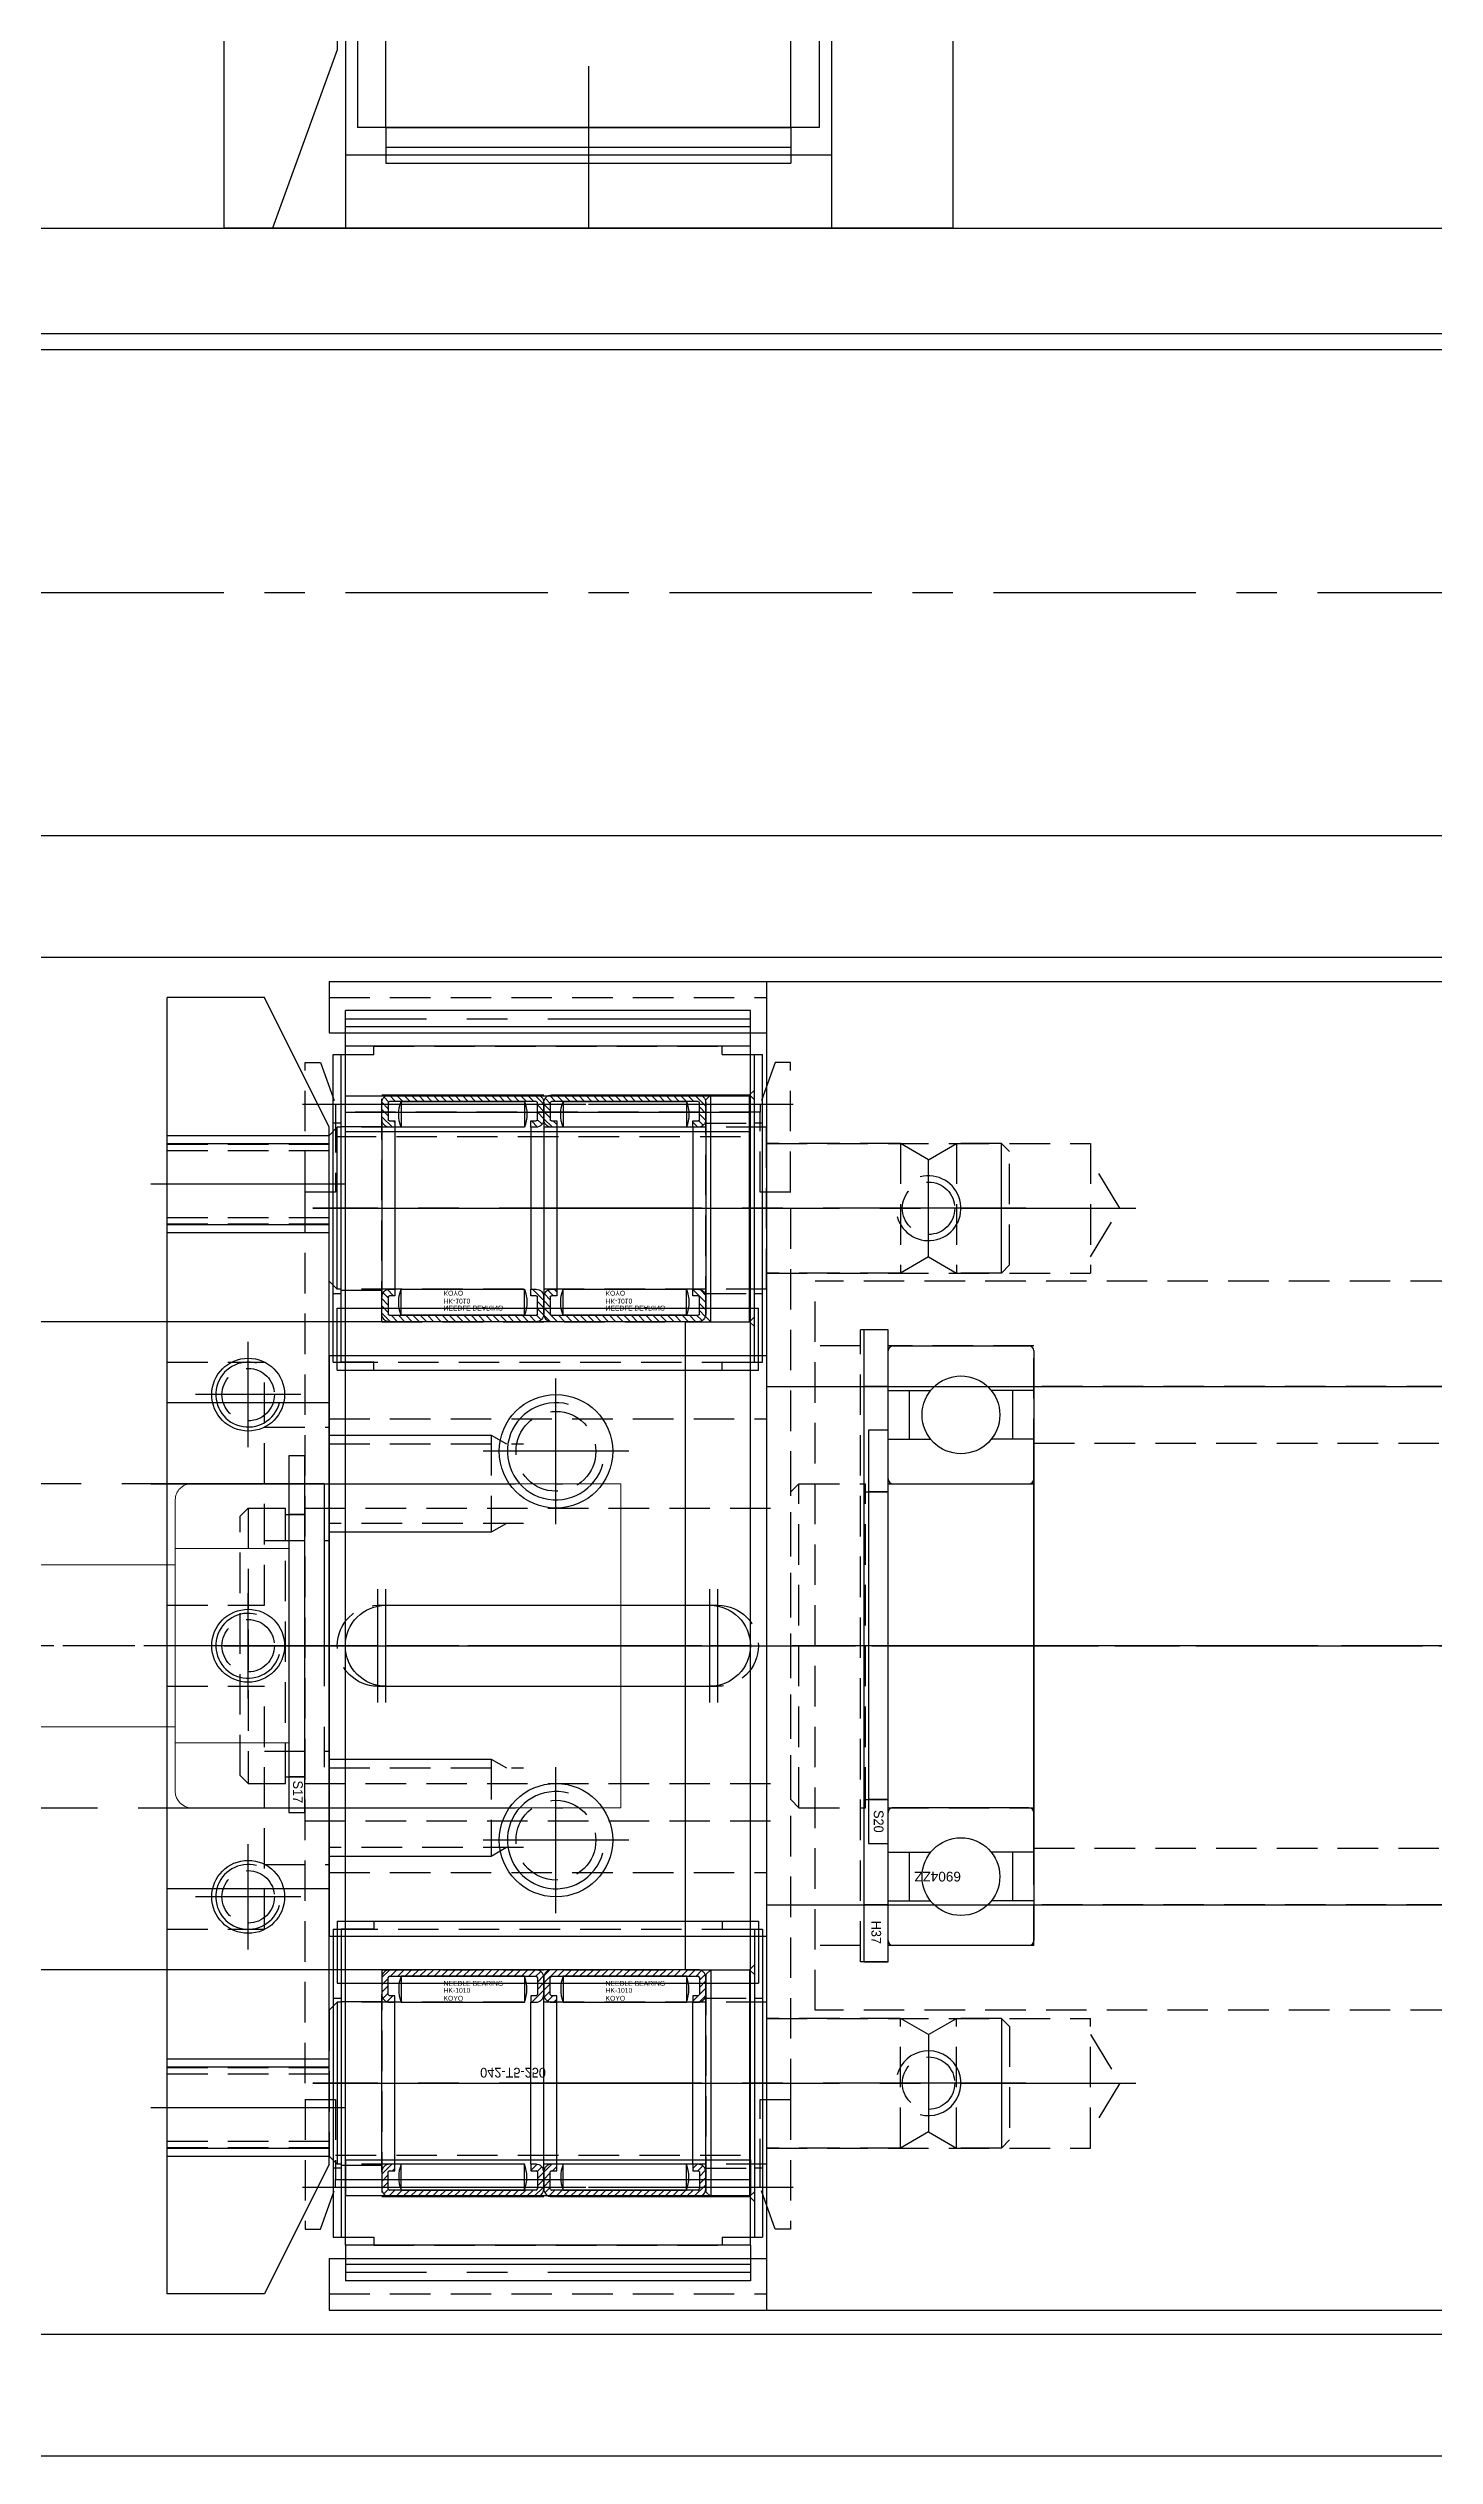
# Model space of a CAD drawing. Header units: inches. Extents: x 0 to 23821, y 0 to 11279.
# Drawn here: x 1958.8 to 2044.4, y 4367.8 to 4516.4 of the extents above; entities that cross this region are included whole.
import ezdxf
from ezdxf.enums import TextEntityAlignment as Align

# ---------------------------------------------------------------- set-up
doc = ezdxf.new("R2010")
doc.units = ezdxf.units.IN
doc.header["$LTSCALE"] = 10
doc.header["$MEASUREMENT"] = 0
for name, pattern in [('CENTER', [2, 1.25, -0.25, 0.25, -0.25]), ('HIDDEN', [0.375, 0.25, -0.125]), ('PHANTOM', [2.5, 1.25, -0.25, 0.25, -0.25, 0.25, -0.25])]:
    doc.linetypes.add(name, pattern=pattern)
for name, color, linetype in [('11', 1, 'CENTER'), ('22', 2, 'HIDDEN'), ('44', 4, 'Continuous'), ('66', 6, 'PHANTOM'), ('77', 40, 'HIDDEN'), ('A', 8, 'Continuous'), ('B', 123, 'Continuous'), ('BOM-T', 4, 'Continuous'), ('G', 231, 'Continuous'), ('T', 3, 'Continuous'), ('Y', 60, 'Continuous')]:
    doc.layers.add(name, color=color, linetype=linetype)
doc.layers.add('88', color=35, linetype='Continuous', lineweight=5)
doc.styles.add('SCI', font='')
doc.styles.get("Standard").update_dxf_attribs({"font": 'arial.ttf'})
doc.styles.get('SCI').set_extended_font_data('Gulim')
pattern_1 = [(45, (0, 0), (-0.224506, 0.224506), [])]

# ---------------------------------------------------------------- blocks, each defined once
blk = doc.blocks.new('A$C36ac1f08')
for p, q in [((-6520, -12), (-280, -12)), ((-6520, -57), (-280, -57)), ((-6520, -142), (-280, -142))]:
    blk.add_line(p, q)
at = {"layer": '11'}
for p, q in [((-6520, -34.5), (-280, -34.5)), ((-279.95, -99.5), (-6520, -99.5))]:
    blk.add_line(p, q, dxfattribs=at)
at = {"layer": 'B'}
for p, q in [((-6520, -19.5), (-280, -19.5)), ((-6520, -49.5), (-280, -49.5)), ((-6520, -149.5), (-280, -149.5))]:
    blk.add_line(p, q, dxfattribs=at)
at = {"layer": 'G'}
blk.add_line((-6520, -18.5), (-280, -18.5), dxfattribs=at)
blk = doc.blocks.new('A$C2d823b01')
for p, q in [((0, 0), (0, -45)), ((0, 0), (30, 0)), ((30, 0), (30, -45)), ((0, -7.5), (30, -7.5)), ((0, -37.5), (30, -37.5)), ((0, -45), (30, -45))]:
    blk.add_line(p, q)
at = {"layer": '11'}
for p, q in [((13.8, 0), (13.8, -45)), ((0, -22.5), (30, -22.5))]:
    blk.add_line(p, q, dxfattribs=at)
blk = doc.blocks.new('A$C2bffb7b2')
for p, q in [((-20, 14.25), (-20, -14.25)), ((-20, 14.25), (0, 14.25)), ((0, 14.25), (0, -14.25)), ((-20, -14.25), (0, -14.25))]:
    blk.add_line(p, q)
blk = doc.blocks.new('A$C46f90cf4')
for p, q in [((-30, 45), (-30, 37.5)), ((-30, 45), (0, 45)), ((0, 45), (0, 0)), ((-30, 37.5), (-4.5, 37.5)), ((-4.5, 37.5), (-4.5, 7.5)), ((-30, 7.5), (-30, 0)), ((-30, 7.5), (-4.5, 7.5)), ((-30, 0), (0, 0))]:
    blk.add_line(p, q)
at = {"layer": 'G'}
for p, q in [((-30, 4), (-27, 7)), ((-27, 7), (-11, 7)), ((-11, 7), (0, 3))]:
    blk.add_line(p, q, dxfattribs=at)
blk = doc.blocks.new('A$C0fd4e748')
for p, q in [((-2.2, 12.5), (-2.2, -12.5)), ((0, 12.5), (-2.2, 12.5)), ((-1.2, 12.5), (-1.2, -12.5)), ((0, 12.5), (0, -12.5)), ((0, -12.5), (-2.2, -12.5))]:
    blk.add_line(p, q)
at = {"layer": '11'}
blk.add_line((-1.68, 12.5), (-1.68, -12.5), dxfattribs=at)
blk = doc.blocks.new('A$C89def2f7')
at = {"layer": 'B'}
for p, q in [((23.8, 35), (0, 35)), ((23.8, 10), (0, 10))]:
    blk.add_line(p, q, dxfattribs=at)
for name, p in [('A$C2d823b01', (0, 45)), ('A$C46f90cf4', (30, 0)), ('A$C2bffb7b2', (23.8, 22.5))]:
    blk.add_blockref(name, p)
at = {"layer": 'B', "rotation": 180}
blk.add_blockref('A$C0fd4e748', (23.8, 22.5), dxfattribs=at)
blk = doc.blocks.new('A$C2c7bb568')
at = {"rotation": 270}
blk.add_blockref('A$C89def2f7', (-167.5, -570), dxfattribs=at)
blk = doc.blocks.new('A$Cc1844e05')
for p, q in [((-26.5, 5), (-27, 4.5)), ((-27, 4.5), (-27, -4.5)), ((0, 5), (-26.5, 5)), ((0, 5), (0, -5)), ((8.27, 4), (0, 4)), ((10, 3), (8.27, 4)), ((8.27, -4), (8.27, 4)), ((10, 3), (11.73, 4)), ((10, 3), (10, -3)), ((14.5, 4), (11.73, 4)), ((11.73, -4), (11.73, 4)), ((14.5, 4), (15, 3.5)), ((15, 3.5), (15, -3.5)), ((8.27, -4), (0, -4)), ((10, -3), (8.27, -4)), ((10, -3), (11.73, -4)), ((14.5, -4), (11.73, -4)), ((15, -3.5), (14.5, -4)), ((-27, -4.5), (-26.5, -5)), ((0, -5), (-26.5, -5))]:
    blk.add_line(p, q)
at = {"layer": '11'}
blk.add_line((16, 0), (-28, 0), dxfattribs=at)
at = {"layer": 'A'}
for p, q in [((-26.5, 5), (-26.5, -5)), ((14.5, 4), (14.5, -4))]:
    blk.add_line(p, q, dxfattribs=at)
blk = doc.blocks.new('A$Ce1fca09c')
h = blk.add_hatch()
h.set_pattern_fill('ANSI31', color=256, scale=0.1)
h.set_pattern_definition(pattern_1)
edge = h.paths.add_edge_path()
edge.add_line((9.2, 5.4), (9.2, 5))
edge.add_line((9.2, 5), (9.52, 5))
edge.add_arc((9.52, 5.48), 0.48, 270, 360)
edge.add_line((10, 5.48), (10, 6.52))
edge.add_arc((9.52, 6.52), 0.48, 0, 90)
edge.add_line((9.52, 7), (0.48, 7))
edge.add_arc((0.48, 6.52), 0.48, 90, 180)
edge.add_line((0, 6.52), (0, 5.48))
edge.add_arc((0.48, 5.48), 0.48, 180, 270)
edge.add_line((0.48, 5), (0.8, 5))
edge.add_line((0.8, 5), (0.8, 5.4))
edge.add_line((0.8, 5.4), (0.48, 5.4))
edge.add_line((0.48, 5.4), (0.4, 5.48))
edge.add_line((0.4, 5.48), (0.4, 6.52))
edge.add_line((0.4, 6.52), (0.48, 6.6))
edge.add_line((0.48, 6.6), (9.52, 6.6))
edge.add_line((9.52, 6.6), (9.6, 6.52))
edge.add_line((9.6, 6.52), (9.6, 5.48))
edge.add_line((9.6, 5.48), (9.52, 5.4))
edge.add_line((9.52, 5.4), (9.2, 5.4))
h = blk.add_hatch()
h.set_pattern_fill('ANSI31', color=256, scale=0.1)
h.set_pattern_definition(pattern_1)
edge = h.paths.add_edge_path()
edge.add_line((9.2, -5.4), (9.52, -5.4))
edge.add_line((9.52, -5.4), (9.6, -5.48))
edge.add_line((9.6, -5.48), (9.6, -6.52))
edge.add_line((9.6, -6.52), (9.52, -6.6))
edge.add_line((9.52, -6.6), (0.48, -6.6))
edge.add_line((0.48, -6.6), (0.4, -6.52))
edge.add_line((0.4, -6.52), (0.4, -5.48))
edge.add_line((0.4, -5.48), (0.48, -5.4))
edge.add_line((0.48, -5.4), (0.8, -5.4))
edge.add_line((0.8, -5.4), (0.8, -5))
edge.add_line((0.8, -5), (0.48, -5))
edge.add_arc((0.48, -5.48), 0.48, 90, 180)
edge.add_line((0, -5.48), (0, -6.52))
edge.add_arc((0.48, -6.52), 0.48, 180, 270)
edge.add_line((0.48, -7), (9.52, -7))
edge.add_arc((9.52, -6.52), 0.48, 270, 360)
edge.add_line((10, -6.52), (10, -5.48))
edge.add_arc((9.52, -5.48), 0.48, 0, 90)
edge.add_line((9.52, -5), (9.2, -5))
edge.add_line((9.2, -5), (9.2, -5.4))
for p, q in [((0, 6.52), (0, 5.48)), ((0.4, 5.48), (0.4, 6.52)), ((9.52, 7), (0.48, 7)), ((0.48, 6.6), (9.52, 6.6)), ((1.2, 6.6), (1.2, 5)), ((8.8, 6.6), (1.2, 6.6)), ((8.8, 6.6), (8.8, 5)), ((9.6, 6.52), (9.6, 5.48)), ((10, 5.48), (10, 6.52)), ((0, -5.48), (0, 5.48)), ((0.8, 5.4), (0.48, 5.4)), ((0.48, 5), (0.8, 5)), ((0.8, 5), (0.8, 5.4)), ((0.8, -5), (0.8, 5)), ((1.2, 5), (8.8, 5)), ((9.2, 5.4), (9.2, 5)), ((9.52, 5.4), (9.2, 5.4)), ((9.2, 5), (9.52, 5)), ((9.2, -5), (9.2, 5)), ((10, -5.48), (10, 5.48)), ((0, -5.48), (0, -6.52)), ((0.4, -6.52), (0.4, -5.48)), ((0.8, -5), (0.48, -5)), ((0.48, -5.4), (0.8, -5.4)), ((0.8, -5.4), (0.8, -5)), ((1.2, -6.6), (1.2, -5)), ((8.8, -5), (1.2, -5)), ((8.8, -6.6), (8.8, -5)), ((9.52, -5), (9.2, -5)), ((9.2, -5), (9.2, -5.4)), ((9.2, -5.4), (9.52, -5.4)), ((9.6, -5.48), (9.6, -6.52)), ((10, -6.52), (10, -5.48)), ((9.52, -6.6), (0.48, -6.6)), ((0.48, -7), (9.52, -7)), ((1.2, -6.6), (8.8, -6.6))]:
    blk.add_line(p, q)
for centre, radius, start, end in [((0.48, 6.52), 0.48, 90, 180), ((0.48, 6.52), 0.08, 90, 180), ((3.12, 5.8), 2.08, 157.3801, 202.6199), ((6.88, 5.8), 2.08, 337.3801, 22.6199), ((9.52, 6.52), 0.48, 0, 90), ((9.52, 6.52), 0.08, 0, 90), ((0.48, 5.48), 0.48, 180, 270), ((0.48, 5.48), 0.08, 180, 270), ((9.52, 5.48), 0.48, 270, 0), ((9.52, 5.48), 0.08, 270, 0), ((0.48, -5.48), 0.48, 90, 180), ((0.48, -5.48), 0.08, 90, 180), ((3.12, -5.8), 2.08, 157.3801, 202.6199), ((6.88, -5.8), 2.08, 337.3801, 22.6199), ((9.52, -5.48), 0.48, 0, 90), ((9.52, -5.48), 0.08, 0, 90), ((0.48, -6.52), 0.48, 180, 270), ((0.48, -6.52), 0.08, 180, 270), ((9.52, -6.52), 0.08, 270, 0), ((9.52, -6.52), 0.48, 270, 0)]:
    blk.add_arc(centre, radius, start, end)
at = {"layer": '11'}
blk.add_line((-1, 0), (11, 0), dxfattribs=at)
at = {"layer": 'BOM-T', "color": 4}
for s, p in [('NEEDLE BEARING', (3.81, 6.01)), ('HK-1010', (3.81, 5.58)), ('KOYO', (3.81, 5.09))]:
    blk.add_text(s, height=0.3, dxfattribs=at).set_placement(p)
blk = doc.blocks.new('A$C6554669a')
for p, q in [((0, 6.7), (0.3, 7)), ((0, 6.7), (0, -6.7)), ((0.3, 7), (2.7, 7)), ((2.7, 7), (3, 6.7)), ((3, 6.7), (3, -6.7)), ((0, -6.7), (0.3, -7)), ((0.3, -7), (2.7, -7)), ((2.7, -7), (3, -6.7))]:
    blk.add_line(p, q)
at = {"layer": '11'}
blk.add_line((-1, 0), (4, 0), dxfattribs=at)
at = {"layer": '22'}
for p, q in [((0, 5.25), (3, 5.25)), ((0, -5.25), (3, -5.25))]:
    blk.add_line(p, q, dxfattribs=at)
at = {"layer": 'A'}
for p, q in [((0.3, 7), (0.3, -7)), ((2.7, 7), (2.7, -7))]:
    blk.add_line(p, q, dxfattribs=at)
blk = doc.blocks.new('A$Cc8268a15')
for p, q in [((0.03, 9.3), (0.03, -9.7)), ((0.03, 9.3), (0.53, 9.3)), ((0.53, 9.3), (0.53, -9.7)), ((0.03, -9.7), (0.53, -9.7))]:
    blk.add_line(p, q)
at = {"layer": '11'}
blk.add_line((-0.97, -0.2), (1.53, -0.2), dxfattribs=at)
at = {"layer": '22'}
for p, q in [((0.03, 5.05), (0.53, 5.05)), ((0.53, -5.45), (0.03, -5.45))]:
    blk.add_line(p, q, dxfattribs=at)
blk = doc.blocks.new('A$C68f490c2')
for p, q in [((0, 9.5), (0, -9.5)), ((2, 9.5), (0, 9.5)), ((2, 10), (2, 9.5)), ((2, 10), (23.5, 10)), ((23.5, 10), (23.5, 9.5)), ((23.5, 9.5), (25.5, 9.5)), ((25.5, 9.5), (25.5, -9.5)), ((2.5, 7), (2.5, -7)), ((2.5, 7), (25.2, 7)), ((25.2, 7), (25.5, 7.3)), ((0, 5.05), (2.5, 5.05)), ((0, -5.05), (2.5, -5.05)), ((2.5, -7), (25.2, -7)), ((25.2, -7), (25.5, -7.3)), ((0, -9.5), (2, -9.5)), ((2, -9.5), (2, -10)), ((2, -10), (23.5, -10)), ((23.5, -9.5), (23.5, -10)), ((23.5, -9.5), (25.5, -9.5))]:
    blk.add_line(p, q)
at = {"layer": '11'}
blk.add_line((-1, 0), (26.5, 0), dxfattribs=at)
at = {"layer": 'A'}
blk.add_line((25.2, 7), (25.2, -7), dxfattribs=at)
blk = doc.blocks.new('A$C0417e222')
for p, q in [((-13, 0.5), (13, 0.5)), ((-13, 0.5), (-13, -3.33)), ((13, 0.5), (13, -3.33)), ((-13, -3.33), (13, -3.33))]:
    blk.add_line(p, q)
at = {"layer": '22'}
blk.add_line((-13, 0), (13, 0), dxfattribs=at)
blk = doc.blocks.new('A$C01905758')
for p, q in [((161, 41), (-161, 41)), ((134, -41), (134, 41)), ((161, 37.82), (161, 41)), ((161, 37.82), (134, 37.82)), ((161, 17.92), (134, 17.92)), ((161, -17.92), (161, 17.92)), ((134, 16), (-134, 16)), ((134, -16), (-134, -16)), ((161, -17.92), (134, -17.92)), ((161, -37.82), (134, -37.82)), ((161, -41), (161, -37.82)), ((161, -41), (-161, -41))]:
    blk.add_line(p, q)
at = {"layer": '11'}
for p, q in [((124, 24), (124, 30)), ((162, 27), (111.2, 27)), ((147, 16), (147, 8)), ((143, 12), (151, 12)), ((162, 10), (146.58, 10)), ((166, 0), (-166, 0)), ((147, -8), (147, -16)), ((162, -10), (146.58, -10)), ((143, -12), (151, -12)), ((124, -24), (124, -30)), ((162, -27), (111.2, -27))]:
    blk.add_line(p, q, dxfattribs=at)
at = {"layer": '22'}
for p, q in [((161, 40), (134, 40)), ((112.2, 27), (114, 30)), ((114, 31), (114, 23)), ((134, 31), (114, 31)), ((114, 24), (112.2, 27)), ((134, 23), (114, 23)), ((161, 14), (134, 14)), ((149, 12.46), (161, 12.46)), ((151, 7), (151, 13)), ((161, 7.54), (149, 7.54)), ((151, -13), (151, -7)), ((149, -7.54), (161, -7.54)), ((161, -12.46), (149, -12.46)), ((161, -14), (134, -14)), ((114, -31), (114, -23)), ((134, -23), (114, -23)), ((114, -24), (112.2, -27)), ((112.2, -27), (114, -30)), ((134, -31), (114, -31)), ((161, -40), (134, -40))]:
    blk.add_line(p, q, dxfattribs=at)
for centre in [(147, 12), (147, -12)]:
    blk.add_circle(centre, 2.46, dxfattribs=at)
at = {"layer": '77'}
for centre in [(124, 27), (124, -27)]:
    blk.add_circle(centre, 1.62, dxfattribs=at)
at = {"layer": 'T'}
for p, q in [((150.06, 12.46), (151, 13)), ((151, 13), (161, 13)), ((151, 7), (150.06, 7.54)), ((161, 7), (151, 7)), ((150.06, -7.54), (151, -7)), ((151, -7), (161, -7)), ((151, -13), (150.06, -12.46)), ((161, -13), (151, -13))]:
    blk.add_line(p, q, dxfattribs=at)
for centre, radius, start, end in [((124, 27), 2, 75, 345), ((147, 12), 3, 255, 165), ((147, -12), 3, 255, 165), ((124, -27), 2, 15, 285)]:
    blk.add_arc(centre, radius, start, end, dxfattribs=at)
blk = doc.blocks.new('A$C5400204d')
for p, q in [((-10, 22), (-6, 30)), ((-6, 30), (0, 30)), ((0, 30), (0, -50)), ((-10, 22), (-10, -42)), ((-10, -42), (-6, -50)), ((-6, -50), (0, -50))]:
    blk.add_line(p, q)
at = {"layer": '11'}
for p, q in [((1, 18.5), (-11, 18.5)), ((1, 0), (-11, 0)), ((1, -20), (-11, -20)), ((1, -38.5), (-11, -38.5))]:
    blk.add_line(p, q, dxfattribs=at)
at = {"layer": '22'}
for p, q in [((0, 20.96), (-10, 20.96)), ((0, 16.04), (-10, 16.04)), ((-6, 7.5), (-6, -7.5)), ((0, 7.5), (-6, 7.5)), ((-6, 3.5), (-10, 3.5)), ((-6, -3.5), (-10, -3.5)), ((0, -7.5), (-6, -7.5)), ((-6, -12.5), (-6, -27.5)), ((0, -12.5), (-6, -12.5)), ((-6, -16.5), (-10, -16.5)), ((-6, -23.5), (-10, -23.5)), ((0, -27.5), (-6, -27.5)), ((0, -36.04), (-10, -36.04)), ((0, -40.96), (-10, -40.96))]:
    blk.add_line(p, q, dxfattribs=at)
at = {"layer": 'T'}
for p, q in [((0, 21.5), (-10, 21.5)), ((0, 15.5), (-10, 15.5)), ((0, -35.5), (-10, -35.5)), ((0, -41.5), (-10, -41.5))]:
    blk.add_line(p, q, dxfattribs=at)
blk = doc.blocks.new('A$Ce3385b7c')
at = {"layer": 'B'}
for p, q in [((307.2, -3), (307.2, -77)), ((332.2, -3), (332.2, -77))]:
    blk.add_line(p, q, dxfattribs=at)
blk.add_blockref('A$C01905758', (172.2, -40))
at = {"layer": '22', "rotation": 180}
blk.add_blockref('A$C68f490c2', (332.45, -13), dxfattribs=at)
at = {"layer": '22', "xscale": -1}
blk.add_blockref('A$C68f490c2', (332.45, -67), dxfattribs=at)
at = {"layer": '44', "rotation": 180}
for name, p in [('A$Cc8268a15', (306.98, -13.2)), ('A$Cc8268a15', (332.98, -13.2)), ('A$Ce1fca09c', (319.95, -13)), ('A$Ce1fca09c', (329.95, -13))]:
    blk.add_blockref(name, p, dxfattribs=at)
at = {"layer": '44', "xscale": -1}
for name, p in [('A$Cc8268a15', (306.98, -66.8)), ('A$Cc8268a15', (332.98, -66.8)), ('A$Ce1fca09c', (319.95, -67)), ('A$Ce1fca09c', (329.95, -67))]:
    blk.add_blockref(name, p, dxfattribs=at)
at = {"layer": '77', "rotation": 180}
for name, p in [('A$C6554669a', (309.95, -13)), ('A$Cc1844e05', (306.2, -13))]:
    blk.add_blockref(name, p, dxfattribs=at)
at = {"layer": '77', "xscale": -1}
for name, p in [('A$C6554669a', (309.95, -67)), ('A$Cc1844e05', (306.2, -67))]:
    blk.add_blockref(name, p, dxfattribs=at)
at = {"layer": 'B', "xscale": -1, "rotation": 90}
blk.add_blockref('A$C0fd4e748', (319.7, -3), dxfattribs=at)
at = {"layer": 'B', "rotation": 90}
blk.add_blockref('A$C0fd4e748', (319.7, -77), dxfattribs=at)
at = {"layer": 'G'}
blk.add_blockref('A$C5400204d', (343.2, -30), dxfattribs=at)
at = {"layer": 'Y', "rotation": 180}
blk.add_blockref('A$C0417e222', (319.7, -22.5), dxfattribs=at)
at = {"layer": 'Y', "xscale": -1}
blk.add_blockref('A$C0417e222', (319.7, -57.5), dxfattribs=at)
blk = doc.blocks.new('A$Cc53e3cec')
for p, q in [((-14.98, 28), (-14.98, 36)), ((-14.98, 36), (-14.04, 36)), ((-14.04, 36), (-13.1, 33.42)), ((14.04, 36), (13.1, 33.42)), ((14.98, 36), (14.04, 36)), ((14.98, 28), (14.98, 36)), ((-13.1, 33.42), (-13.1, 32.94)), ((-13.1, 28), (-13.1, 32.94)), ((-13.1, 32.94), (13.1, 32.94)), ((13.1, 33.42), (13.1, 32.94)), ((13.1, 32.94), (13.1, 28)), ((-13.1, 31.44), (13.1, 31.44)), ((-15, 28), (-13.1, 28)), ((-15, -28), (-15, 28)), ((13.1, 28), (15, 28)), ((15, 28), (15, -28)), ((-15, 10.8), (15, 10.8)), ((-15, 8.5), (15, 8.5)), ((-15, -8.5), (15, -8.5)), ((-13.1, -28), (-15, -28)), ((-14.98, -28), (-14.98, -36)), ((-13.1, -32.94), (-13.1, -28)), ((15, -28), (13.1, -28)), ((13.1, -28), (13.1, -32.94)), ((14.98, -28), (14.98, -36)), ((-13.1, -31.44), (13.1, -31.44)), ((-14.04, -36), (-13.1, -33.42)), ((13.1, -32.94), (-13.1, -32.94)), ((-13.1, -33.42), (-13.1, -32.94)), ((13.1, -33.42), (13.1, -32.94)), ((14.04, -36), (13.1, -33.42)), ((-14.98, -36), (-14.04, -36)), ((14.98, -36), (14.04, -36))]:
    blk.add_line(p, q)
at = {"layer": '11'}
for p, q in [((-15.15, 33.42), (15.15, 33.42)), ((-16, 0), (16, 0)), ((-15.15, -33.42), (15.15, -33.42))]:
    blk.add_line(p, q, dxfattribs=at)
at = {"layer": 'BOM-T', "style": 'SCI'}
blk.add_text('042-T5-250', height=0.6, dxfattribs=at).set_placement((-4.18, 26.35), align=Align.MIDDLE_LEFT)
blk = doc.blocks.new('A$Ccc1bbfdf')
for p, q in [((33.5, 15), (33.5, 0)), ((40.5, 15), (33.5, 15)), ((40.5, 15), (40.5, 4)), ((33.5, 13), (40.5, 13)), ((40.5, 7), (33.5, 7)), ((44, 4), (40.5, 4)), ((44, 4), (44.5, 3.5)), ((44.5, 3.5), (44.5, -48.5)), ((-39.5, 0), (-39.5, -45)), ((33.5, 0), (-39.5, 0)), ((-36.7, -4), (-39.5, -4)), ((-36.7, -3), (-36.7, -42)), ((-35, -3), (-36.7, -3)), ((-35, -3), (-35, -42)), ((-26, -4), (-35, -4)), ((-26, -4), (-26, -41)), ((44.5, -6.5), (-26, -6.5)), ((44.5, -38.5), (-26, -38.5)), ((-36.7, -41), (-39.5, -41)), ((-26, -41), (-35, -41)), ((-35, -42), (-36.7, -42)), ((33.5, -45), (-39.5, -45)), ((33.5, -45), (33.5, -60)), ((44, -49), (40.5, -49)), ((40.5, -49), (40.5, -60)), ((44, -49), (44.5, -48.5)), ((40.5, -52), (33.5, -52)), ((33.5, -58), (40.5, -58)), ((40.5, -60), (33.5, -60))]:
    blk.add_line(p, q)
at = {"layer": '11'}
for p, q in [((32.5, 10), (41.5, 10)), ((45.5, -22.5), (-38.5, -22.5)), ((32.5, -55), (41.5, -55))]:
    blk.add_line(p, q, dxfattribs=at)
blk = doc.blocks.new('A$Cf63996e3')
for p, q in [((0, -18.2), (0, 18.2)), ((0.3, 18.5), (8.7, 18.5)), ((9, 18.2), (9, -18.2)), ((0, 15.75), (2.63, 15.75)), ((1.31, 12.75), (1.31, 15.75)), ((9, 15.75), (6.37, 15.75)), ((7.69, 12.75), (7.69, 15.75)), ((0, 12.75), (2.63, 12.75)), ((9, 12.75), (6.37, 12.75)), ((0.3, 10), (8.7, 10)), ((8.7, -10), (0.3, -10)), ((0, -12.75), (2.63, -12.75)), ((1.31, -15.75), (1.31, -12.75)), ((9, -12.75), (6.37, -12.75)), ((7.69, -15.75), (7.69, -12.75)), ((0, -15.75), (2.63, -15.75)), ((9, -15.75), (6.37, -15.75)), ((8.7, -18.5), (0.3, -18.5))]:
    blk.add_line(p, q)
for centre in [(4.5, 14.25), (4.5, -14.25)]:
    blk.add_circle(centre, 2.4)
for centre, start, end in [((0.3, 18.2), 90, 180), ((8.7, 18.2), 0, 90), ((0.3, 10.3), 180, 270), ((8.7, 10.3), 270, 0), ((0.3, -10.3), 90, 180), ((8.7, -10.3), 0, 90), ((0.3, -18.2), 180, 270), ((8.7, -18.2), 270, 360)]:
    blk.add_arc(centre, 0.3, start, end)
at = {"layer": '11'}
blk.add_line((-1, 0), (10, 0), dxfattribs=at)
at = {"layer": 'BOM-T', "color": 4}
blk.add_text('6904ZZ', height=0.6, dxfattribs=at).set_placement((4.5, 13.95))
blk = doc.blocks.new('A$C88ba8112')
for p, q in [((0, 19.5), (0, -19.5)), ((1.5, 19.5), (0, 19.5)), ((1.5, -19.5), (1.5, 19.5)), ((0, 16), (1.5, 16)), ((0, -16), (1.5, -16)), ((0, -19.5), (1.5, -19.5))]:
    blk.add_line(p, q)
at = {"layer": '11'}
blk.add_line((-1, 0), (2.65, 0), dxfattribs=at)
at = {"layer": 'BOM-T', "color": 4, "style": 'SCI'}
blk.add_text('H37', height=0.6, rotation=90, dxfattribs=at).set_placement((0.73, 16.97), align=Align.MIDDLE_LEFT)
blk = doc.blocks.new('A$Ccc436072')
for p, q in [((0, 12.2), (0, -13.3)), ((1.2, 12.2), (0, 12.2)), ((1.2, -13.3), (1.2, 12.2)), ((0, 9.5), (1.2, 9.5)), ((0, -9.5), (1.2, -9.5)), ((0, -13.3), (1.2, -13.3))]:
    blk.add_line(p, q)
at = {"layer": '11'}
blk.add_line((-1, 0), (2.35, 0), dxfattribs=at)
at = {"layer": 'BOM-T', "color": 4, "style": 'SCI'}
blk.add_text('S20', height=0.6, rotation=90, dxfattribs=at).set_placement((0.58, 10.14), align=Align.MIDDLE_LEFT)
blk = doc.blocks.new('A$Ce71b497e')
for p, q in [((-69.5, 12.5), (0, 12.5)), ((-69.5, 12.5), (-69.5, -12.5)), ((0, 12.5), (0, -12.5)), ((-84.5, 9.5), (-84, 10)), ((-84.5, 9.5), (-84.5, -9.5)), ((-84, 10), (-79.9, 10)), ((-84, 10), (-84, -10)), ((-79.9, 10), (-79.9, -10)), ((-79.9, 9.5), (-78.5, 9.5)), ((-78.5, 10), (-69.5, 10)), ((-78.5, 10), (-78.5, -10)), ((0, 10), (39, 10)), ((40, 9), (39, 10)), ((39, -10), (39, 10)), ((40, 9), (40, -9)), ((-118.5, 8), (-118, 8.5)), ((-118.5, 8), (-118.5, -8)), ((-118, 8.5), (-115.7, 8.5)), ((-118, -8.5), (-118, 8.5)), ((-115.7, 8.5), (-115.7, -8.5)), ((-115.7, 8.1), (-114.5, 8.1)), ((-114.5, 8.5), (-114.5, -8.5)), ((-114.5, 8.5), (-84.5, 8.5)), ((7.5, 3), (32.5, 3)), ((-110, 2.5), (-89, 2.5)), ((-110, -2.5), (-89, -2.5)), ((7.5, -3), (32.5, -3)), ((-118.5, -8), (-118, -8.5)), ((-118, -8.5), (-115.7, -8.5)), ((-115.7, -8.1), (-114.5, -8.1)), ((-114.5, -8.5), (-84.5, -8.5)), ((-84.5, -9.5), (-84, -10)), ((-84, -10), (-79.9, -10)), ((-79.9, -9.5), (-78.5, -9.5)), ((-78.5, -10), (-69.5, -10)), ((0, -10), (39, -10)), ((40, -9), (39, -10)), ((-69.5, -12.5), (0, -12.5))]:
    blk.add_line(p, q)
for centre, radius, start, end in [((7.5, 0), 3, 90, 270), ((32.5, 0), 3, 270, 90), ((-110, 0), 2.5, 90, 270), ((-89, 0), 2.5, 270, 90)]:
    blk.add_arc(centre, radius, start, end)
at = {"layer": '11'}
for p, q in [((-110, 3.5), (-110, -3.5)), ((-89, 3.5), (-89, -3.5)), ((7.5, 4), (7.5, -4)), ((32.5, 4), (32.5, -4)), ((-119.5, 0), (41, 0))]:
    blk.add_line(p, q, dxfattribs=at)
blk = doc.blocks.new('A$Cbf61ef9c')
for p, q in [((-10, 0), (10, 0)), ((-10, -5), (10, -5))]:
    blk.add_line(p, q)
for centre, start, end in [((-10, -2.5), 90, 270), ((10, -2.5), 270, 90)]:
    blk.add_arc(centre, 2.5, start, end)
at = {"layer": '11'}
for p, q in [((-10, 1), (-10, -6)), ((10, 1), (10, -6)), ((-13.5, -2.5), (13.5, -2.5))]:
    blk.add_line(p, q, dxfattribs=at)
blk = doc.blocks.new('A$C2076e855')
for p, q in [((0, 10.3), (0, -11.72)), ((1, 10.3), (0, 10.3)), ((1, -11.72), (1, 10.3)), ((0, 8.1), (1, 8.1)), ((0, -8.1), (1, -8.1)), ((0, -11.72), (1, -11.72))]:
    blk.add_line(p, q)
at = {"layer": '11'}
blk.add_line((-1, 0), (2.15, 0), dxfattribs=at)
at = {"layer": 'BOM-T', "color": 4, "style": 'SCI'}
blk.add_text('S17', height=0.6, rotation=90, dxfattribs=at).set_placement((0.43, 8.32), align=Align.MIDDLE_LEFT)
blk = doc.blocks.new('A$C8f3e2505')
at = {"xscale": -1}
blk.add_blockref('A$Cc53e3cec', (147.5, 0), dxfattribs=at)
at = {"layer": '22', "xscale": -1}
for name, p in [('A$Ccc1bbfdf', (91.5, 22.5)), ('A$Ce71b497e', (48, 0))]:
    blk.add_blockref(name, p, dxfattribs=at)
at = {"layer": '44'}
for name, p in [('A$C88ba8112', (126.5, 0)), ('A$Cf63996e3', (117.5, 0)), ('A$Ccc436072', (126.5, 0)), ('A$C2076e855', (162.5, 0))]:
    blk.add_blockref(name, p, dxfattribs=at)
at = {"layer": '44', "xscale": -1}
blk.add_blockref('A$Cbf61ef9c', (147.5, 2.5), dxfattribs=at)
at = {"layer": 'B', "rotation": 270}
blk.add_blockref('A$C0fd4e748', (147.5, 31.74), dxfattribs=at)
at = {"layer": 'B', "xscale": -1, "rotation": 270}
blk.add_blockref('A$C0fd4e748', (147.5, -31.74), dxfattribs=at)
blk = doc.blocks.new('A$C1d24d074')
blk.add_blockref('A$Ce3385b7c', (-172.2, 40))
at = {"layer": '77'}
blk.add_blockref('A$C8f3e2505', (0, 0), dxfattribs=at)
blk = doc.blocks.new('A$C6d156dc0')
for p, q in [((-5, 32), (-1, 40)), ((-1, 40), (5, 40)), ((5, 40), (5, -40)), ((-5, 32), (-5, -32)), ((-5, 15), (5, 15)), ((-5, -15), (5, -15)), ((-5, -32), (-1, -40)), ((-1, -40), (5, -40))]:
    blk.add_line(p, q)
at = {"layer": '11'}
for p, q in [((6, 28.5), (-6, 28.5)), ((0, 18.5), (0, 12.5)), ((-3, 15.5), (3, 15.5)), ((0, 3), (0, -3)), ((-3, 0), (3, 0)), ((0, -12.5), (0, -18.5)), ((-3, -15.5), (3, -15.5)), ((6, -28.5), (-6, -28.5))]:
    blk.add_line(p, q, dxfattribs=at)
at = {"layer": '22'}
for p, q in [((5, 30.57), (-5, 30.57)), ((5, 26.43), (-5, 26.43)), ((5, -26.43), (-5, -26.43)), ((5, -30.57), (-5, -30.57))]:
    blk.add_line(p, q, dxfattribs=at)
for centre in [(0, 15.5), (0, 0), (0, -15.5)]:
    blk.add_circle(centre, 1.62, dxfattribs=at)
at = {"layer": 'T'}
for p, q in [((5, 31), (-5, 31)), ((5, 26), (-5, 26)), ((5, -26), (-5, -26)), ((5, -31), (-5, -31))]:
    blk.add_line(p, q, dxfattribs=at)
for centre in [(0, 15.5), (0, 0), (0, -15.5)]:
    blk.add_arc(centre, 2, 255, 165, dxfattribs=at)
blk = doc.blocks.new('A$C4e3b2c50')
for p, q in [((-8.12, 8), (-8.12, -32)), ((-8.12, 8), (74.88, 8)), ((13.88, 8), (13.88, -32)), ((48.88, 8), (48.88, -32)), ((74.88, 8), (74.88, -32)), ((-8.12, -32), (74.88, -32))]:
    blk.add_line(p, q)
for centre, radius in [((18.88, 3.5), 2.25), ((-0.12, 0), 3.5), ((59.38, 0), 3.5), ((18.88, -12), 2.25), ((-0.12, -24), 3.5), ((59.38, -24), 3.5), ((18.88, -27.5), 2.25)]:
    blk.add_circle(centre, radius)
at = {"layer": '11'}
for p, q in [((18.88, 6.75), (18.88, 0.25)), ((-0.12, 4.5), (-0.12, -4.5)), ((59.38, 4.5), (59.38, -4.5)), ((15.63, 3.5), (22.13, 3.5)), ((-4.62, 0), (4.38, 0)), ((54.88, 0), (63.88, 0)), ((18.88, -8.75), (18.88, -15.25)), ((-9.12, -12), (75.88, -12)), ((-0.12, -19.5), (-0.12, -28.5)), ((59.38, -19.5), (59.38, -28.5)), ((-4.62, -24), (4.38, -24)), ((18.88, -24.25), (18.88, -30.75)), ((54.88, -24), (63.88, -24)), ((15.63, -27.5), (22.13, -27.5))]:
    blk.add_line(p, q, dxfattribs=at)
blk = doc.blocks.new('zxgbse54w5s')
for p, q in [((41446.6, 6321.13), (41446.6, 6286.13)), ((41451.1, 6321.13), (41446.6, 6321.13)), ((41424.1, 6313.63), (41397.6, 6313.63)), ((41397.6, 6293.63), (41397.6, 6313.63)), ((41418.1, 6293.63), (41418.1, 6313.63)), ((41425.1, 6309.93), (41425.1, 6312.63)), ((41425.1, 6309.93), (41425.1, 6297.43)), ((41445.1, 6309.93), (41445.1, 6297.43)), ((41418.1, 6309.63), (41425.1, 6309.63)), ((41425.1, 6308.63), (41445.1, 6308.63)), ((41425.1, 6298.63), (41445.1, 6298.63)), ((41418.1, 6297.63), (41425.1, 6297.63)), ((41425.1, 6294.63), (41425.1, 6297.43)), ((41397.6, 6293.63), (41424.1, 6293.63)), ((41451.1, 6286.13), (41446.6, 6286.13))]:
    blk.add_line(p, q)
blk.add_lwpolyline([(41451.1, 6323.63), (41511.1, 6323.63), (41511.1, 6283.63), (41451.1, 6283.63)], close=True)
for centre, radius, start, end in [((41424.1, 6312.63), 1, 0, 90), ((41445.1, 6311.43), 1.5, 270, 0), ((41445.1, 6295.93), 1.5, 0, 90), ((41424.1, 6294.63), 1, 270, 0)]:
    blk.add_arc(centre, radius, start, end)
at = {"layer": '11'}
for p, q in [((41461.1, 6309.63), (41461.1, 6321.63)), ((41467.1, 6315.63), (41455.1, 6315.63)), ((41504.1, 6298.13), (41504.1, 6309.13)), ((41509.6, 6303.63), (41498.6, 6303.63)), ((41461.1, 6285.63), (41461.1, 6297.63)), ((41467.1, 6291.63), (41455.1, 6291.63))]:
    blk.add_line(p, q, dxfattribs=at)
at = {"layer": '22'}
for centre, radius in [((41461.1, 6315.63), 2.46), ((41504.1, 6303.63), 2.07), ((41461.1, 6291.63), 2.46)]:
    blk.add_circle(centre, radius, dxfattribs=at)
at = {"layer": '66'}
for p, q in [((41442.4, 6313.63), (41415.9, 6313.63)), ((41415.9, 6293.63), (41415.9, 6313.63)), ((41436.4, 6293.63), (41436.4, 6313.63)), ((41443.4, 6309.93), (41443.4, 6312.63)), ((41443.4, 6309.93), (41443.4, 6297.43)), ((41436.4, 6309.63), (41443.4, 6309.63)), ((41436.4, 6297.63), (41443.4, 6297.63)), ((41443.4, 6294.63), (41443.4, 6297.43)), ((41415.9, 6293.63), (41442.4, 6293.63))]:
    blk.add_line(p, q, dxfattribs=at)
for centre, start, end in [((41442.4, 6312.63), 0, 90), ((41442.4, 6294.63), 270, 0)]:
    blk.add_arc(centre, 1, start, end, dxfattribs=at)
at = {"layer": 'T'}
for centre, radius in [((41461.1, 6315.63), 3), ((41504.1, 6303.63), 2.5), ((41461.1, 6291.63), 3)]:
    blk.add_arc(centre, radius, 330, 260, dxfattribs=at)
blk = doc.blocks.new('A$C63e3f792')
blk.add_blockref('A$C4e3b2c50', (0.12, 0))
at = {"layer": '88'}
blk.add_blockref('zxgbse54w5s', (-41401.6, -6315.63), dxfattribs=at)
at = {"layer": 'G'}
blk.add_blockref('A$C6d156dc0', (19, -12), dxfattribs=at)
blk = doc.blocks.new('A$C5f50f6ba')
for name, p in [('A$C1d24d074', (0, 0)), ('A$C63e3f792', (147, 12))]:
    blk.add_blockref(name, p)

msp = doc.modelspace()

# ---------------------------------------------------------------- block references
for name, p in [('A$C2c7bb568', (2137.14339049, 5105.30962586, -227228.55083111)), ('A$C36ac1f08', (8237.14339049, 4517.30962586, -227228.55083111))]:
    msp.add_blockref(name, p)
at = {"rotation": 180}
msp.add_blockref('A$C5f50f6ba', (2137.14339049, 4417.80962586, -227228.55083111), dxfattribs=at)

doc.saveas('drawing.dxf')
